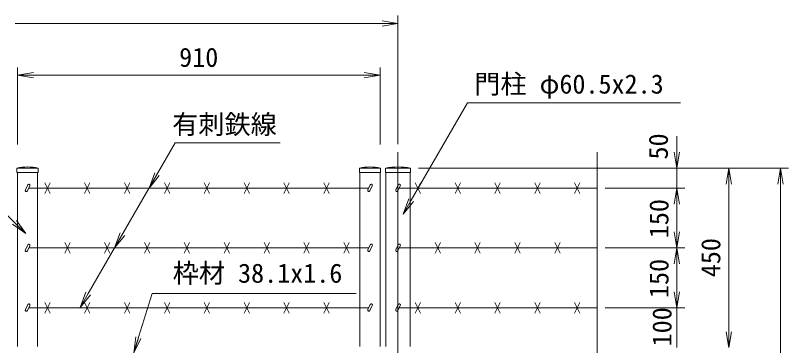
# Model space of a CAD drawing. Units: millimetres, scale not verified. Extents: x -4200 to 4200, y -2970 to 2970.
# Drawn here: x -2504 to -564, y 717 to 1544 of the extents above; entities that cross this region are included whole.
import ezdxf
from ezdxf.enums import TextEntityAlignment as Align

# ---------------------------------------------------------------- set-up
doc = ezdxf.new("R2010")
doc.units = ezdxf.units.MM
doc.header["$LTSCALE"] = 20
doc.linetypes.add('USER1', pattern=[50.8, 31.75, -6.35, 6.35, -6.35])
for name, color, linetype, lineweight in [('0-2_D-BMK', 2, 'USER1', 13), ('0-3_D-STR1', 1, 'Continuous', 18), ('0-6_D-STR3', 3, 'Continuous', 13), ('0-7_D-STR-DIM', 7, 'Continuous', 9), ('0-8_0', 7, 'Continuous', 9), ('0-9_D-STR-TXT', 7, 'Continuous', 9)]:
    doc.layers.add(name, color=color, linetype=linetype, lineweight=lineweight)
doc.styles.add('ＭＳ ゴシック', font='')
doc.styles.get('ＭＳ ゴシック').set_extended_font_data('MS Gothic')

# ---------------------------------------------------------------- blocks, each defined once
blk = doc.blocks.new('_Open')
at = {"layer": '0-8_0'}
blk.add_line((-20, 3.33), (0, 0), dxfattribs=at)
blk.add_lwpolyline([(-20, -3.33), (0, 0), (-20, 0)], dxfattribs=at)
blk = doc.blocks.new('MLeader6')
at = {"layer": '0-7_D-STR-DIM'}
blk.add_line((-2501.78, 1030.15), (-2478.21, 997.16), dxfattribs=at)
for points in [[(-2506.49, 1025.44), (-2731.16, 1250.11), (-3253.23, 1250.11), (-3260.43, 1250.11)], [(-2511.21, 1020.73), (-2478.21, 997.16), (-2506.49, 1025.44)]]:
    blk.add_lwpolyline(points, dxfattribs=at)
blk = doc.blocks.new('MLeader7')
at = {"layer": '0-8_0'}
blk.add_line((-1505.31, 1077.62), (-1531.08, 1046.31), dxfattribs=at)
for points in [[(-1511.08, 1080.95), (-1369.94, 1325.42), (-842.86, 1325.42), (-835.66, 1325.42)], [(-1516.85, 1084.28), (-1531.08, 1046.31), (-1511.08, 1080.95)]]:
    blk.add_lwpolyline(points, dxfattribs=at)
blk = doc.blocks.new('MLeader12')
at = {"layer": '0-7_D-STR-DIM'}
blk.add_line((-2315.87, 843.48), (-2341.64, 812.17), dxfattribs=at)
for points in [[(-2321.64, 846.81), (-2103.31, 1224.98), (-1847.1, 1224.98), (-1839.9, 1224.98)], [(-2327.42, 850.14), (-2341.64, 812.17), (-2321.64, 846.81)]]:
    blk.add_lwpolyline(points, dxfattribs=at)

msp = doc.modelspace()

# ---------------------------------------------------------------- linework, layer by layer
at = {"layer": '0-2_D-BMK'}
msp.add_line((-1544.32, 1201.52), (-1544.32, -518.63), dxfattribs=at)
at = {"layer": '0-3_D-STR1'}
for p, q in [((-2447.07, 1161.37), (-2500.27, 1161.37)), ((-2500.27, 1150.37), (-2500.27, 1161.37)), ((-2447.07, 1150.37), (-2500.27, 1150.37)), ((-2499.07, 1150.37), (-2499.07, 714.37)), ((-2448.27, 1150.37), (-2448.27, 714.37)), ((-2447.07, 1150.37), (-2447.07, 1161.37)), ((-1641.07, 1161.37), (-1587.87, 1161.37)), ((-1641.07, 1150.37), (-1641.07, 1161.37)), ((-1641.07, 1150.37), (-1587.87, 1150.37)), ((-1639.87, 1150.37), (-1639.87, 714.37)), ((-1589.07, 1150.37), (-1589.07, 714.37)), ((-1587.87, 1150.37), (-1587.87, 1161.37)), ((-1512.87, 1161.37), (-1575.77, 1161.37)), ((-1575.77, 1161.37), (-1575.77, 1150.37)), ((-1512.87, 1150.37), (-1575.77, 1150.37)), ((-1574.57, 1150.37), (-1574.57, 714.37)), ((-1514.07, 1150.37), (-1514.07, 714.37)), ((-1512.87, 1150.37), (-1512.87, 1161.37))]:
    msp.add_line(p, q, dxfattribs=at)
for centre, radius, start, end in [((-2473.67, 1044.94), 119.43, 77.13052, 102.86948), ((-1614.47, 1044.94), 119.43, 77.13052, 102.86948), ((-1544.32, 998.02), 166.35, 79.10214, 100.89786)]:
    msp.add_arc(centre, radius, start, end, dxfattribs=at)
at = {"layer": '0-6_D-STR3'}
for p, q in [((-2473.24, 1119.4), (-2479.19, 1106.64)), ((-2467.8, 1116.86), (-2473.75, 1104.1)), ((-1617.78, 1111.37), (-2470.36, 1111.37)), ((-2430.38, 1124.78), (-2416.96, 1097.95)), ((-2430.38, 1097.95), (-2416.96, 1124.78)), ((-2330.38, 1124.78), (-2316.96, 1097.95)), ((-2330.38, 1097.95), (-2316.96, 1124.78)), ((-2230.38, 1124.78), (-2216.96, 1097.95)), ((-2230.38, 1097.95), (-2216.96, 1124.78)), ((-2130.38, 1124.78), (-2116.96, 1097.95)), ((-2130.38, 1097.95), (-2116.96, 1124.78)), ((-2030.38, 1124.78), (-2016.96, 1097.95)), ((-2030.38, 1097.95), (-2016.96, 1124.78)), ((-1930.38, 1124.78), (-1916.96, 1097.95)), ((-1930.38, 1097.95), (-1916.96, 1124.78)), ((-1830.38, 1124.78), (-1816.96, 1097.95)), ((-1830.38, 1097.95), (-1816.96, 1124.78)), ((-1730.38, 1124.78), (-1716.96, 1097.95)), ((-1730.38, 1097.95), (-1716.96, 1124.78)), ((-1614.04, 1119.4), (-1619.99, 1106.64)), ((-1608.6, 1116.86), (-1614.55, 1104.1)), ((-1543.89, 1119.4), (-1549.84, 1106.64)), ((-1538.45, 1116.86), (-1544.4, 1104.1)), ((-1044.32, 1111.37), (-1541.01, 1111.37)), ((-1501.03, 1124.78), (-1487.61, 1097.95)), ((-1501.03, 1097.95), (-1487.61, 1124.78)), ((-1401.03, 1124.78), (-1387.61, 1097.95)), ((-1401.03, 1097.95), (-1387.61, 1124.78)), ((-1301.03, 1124.78), (-1287.61, 1097.95)), ((-1301.03, 1097.95), (-1287.61, 1124.78)), ((-1201.03, 1124.78), (-1187.61, 1097.95)), ((-1201.03, 1097.95), (-1187.61, 1124.78)), ((-1101.03, 1124.78), (-1087.61, 1097.95)), ((-1101.03, 1097.95), (-1087.61, 1124.78)), ((-2380.38, 974.78), (-2366.96, 947.95)), ((-2380.38, 947.95), (-2366.96, 974.78)), ((-2280.38, 974.78), (-2266.96, 947.95)), ((-2280.38, 947.95), (-2266.96, 974.78)), ((-2180.38, 974.78), (-2166.96, 947.95)), ((-2180.38, 947.95), (-2166.96, 974.78)), ((-2080.38, 974.78), (-2066.96, 947.95)), ((-2080.38, 947.95), (-2066.96, 974.78)), ((-1980.38, 974.78), (-1966.96, 947.95)), ((-1980.38, 947.95), (-1966.96, 974.78)), ((-1880.38, 974.78), (-1866.96, 947.95)), ((-1880.38, 947.95), (-1866.96, 974.78)), ((-1780.38, 974.78), (-1766.96, 947.95)), ((-1780.38, 947.95), (-1766.96, 974.78)), ((-1680.38, 974.78), (-1666.96, 947.95)), ((-1680.38, 947.95), (-1666.96, 974.78)), ((-1451.03, 974.78), (-1437.61, 947.95)), ((-1451.03, 947.95), (-1437.61, 974.78)), ((-1351.03, 974.78), (-1337.61, 947.95)), ((-1351.03, 947.95), (-1337.61, 974.78)), ((-1251.03, 974.78), (-1237.61, 947.95)), ((-1251.03, 947.95), (-1237.61, 974.78)), ((-1151.03, 974.78), (-1137.61, 947.95)), ((-1151.03, 947.95), (-1137.61, 974.78)), ((-2473.24, 969.4), (-2479.19, 956.64)), ((-2467.8, 966.86), (-2473.75, 954.1)), ((-1617.78, 961.37), (-2470.36, 961.37)), ((-1614.04, 969.4), (-1619.99, 956.64)), ((-1608.6, 966.86), (-1614.55, 954.1)), ((-1543.89, 969.4), (-1549.84, 956.64)), ((-1538.45, 966.86), (-1544.4, 954.1)), ((-1044.32, 961.37), (-1541.01, 961.37)), ((-2473.24, 819.4), (-2479.19, 806.64)), ((-2467.8, 816.86), (-2473.75, 804.1)), ((-2430.38, 824.78), (-2416.96, 797.95)), ((-2430.38, 797.95), (-2416.96, 824.78)), ((-2330.38, 824.78), (-2316.96, 797.95)), ((-2330.38, 797.95), (-2316.96, 824.78)), ((-2230.38, 824.78), (-2216.96, 797.95)), ((-2230.38, 797.95), (-2216.96, 824.78)), ((-2130.38, 824.78), (-2116.96, 797.95)), ((-2130.38, 797.95), (-2116.96, 824.78)), ((-2030.38, 824.78), (-2016.96, 797.95)), ((-2030.38, 797.95), (-2016.96, 824.78)), ((-1930.38, 824.78), (-1916.96, 797.95)), ((-1930.38, 797.95), (-1916.96, 824.78)), ((-1830.38, 824.78), (-1816.96, 797.95)), ((-1830.38, 797.95), (-1816.96, 824.78)), ((-1730.38, 824.78), (-1716.96, 797.95)), ((-1730.38, 797.95), (-1716.96, 824.78)), ((-1614.04, 819.4), (-1619.99, 806.64)), ((-1608.6, 816.86), (-1614.55, 804.1)), ((-1543.89, 819.4), (-1549.84, 806.64)), ((-1538.45, 816.86), (-1544.4, 804.1)), ((-1501.03, 824.78), (-1487.61, 797.95)), ((-1501.03, 797.95), (-1487.61, 824.78)), ((-1401.03, 824.78), (-1387.61, 797.95)), ((-1401.03, 797.95), (-1387.61, 824.78)), ((-1301.03, 824.78), (-1287.61, 797.95)), ((-1301.03, 797.95), (-1287.61, 824.78)), ((-1201.03, 824.78), (-1187.61, 797.95)), ((-1201.03, 797.95), (-1187.61, 824.78)), ((-1101.03, 824.78), (-1087.61, 797.95)), ((-1101.03, 797.95), (-1087.61, 824.78)), ((-1617.78, 811.37), (-2470.36, 811.37)), ((-1044.32, 811.37), (-1541.01, 811.37))]:
    msp.add_line(p, q, dxfattribs=at)
for centre, start, end in [((-2476.47, 1105.37), 154.99707, 334.99524), ((-2470.52, 1118.13), 334.99524, 154.99707), ((-1617.27, 1105.37), 154.99707, 334.99524), ((-1611.32, 1118.13), 334.99524, 154.99707), ((-1547.12, 1105.37), 154.99707, 334.99524), ((-1541.17, 1118.13), 334.99524, 154.99707), ((-2470.52, 968.13), 334.99524, 154.99707), ((-1611.32, 968.13), 334.99524, 154.99707), ((-1541.17, 968.13), 334.99524, 154.99707), ((-2476.47, 955.37), 154.99707, 334.99524), ((-1617.27, 955.37), 154.99707, 334.99524), ((-1547.12, 955.37), 154.99707, 334.99524), ((-2470.52, 818.13), 334.99524, 154.99707), ((-1611.32, 818.13), 334.99524, 154.99707), ((-1541.17, 818.13), 334.99524, 154.99707), ((-2476.47, 805.37), 154.99707, 334.99524), ((-1617.27, 805.37), 154.99707, 334.99524), ((-1547.12, 805.37), 154.99707, 334.99524)]:
    msp.add_arc(centre, 3, start, end, dxfattribs=at)
at = {"layer": '0-7_D-STR-DIM'}
for p, q in [((-1544.32, 1221.52), (-1544.32, 1544.03)), ((-2504.32, 1524.03), (-1584.32, 1524.03)), ((-2499.07, 1220.81), (-2499.07, 1414.03)), ((-1589.07, 1220.81), (-1589.07, 1414.03)), ((-2459.07, 1394.03), (-1629.07, 1394.03)), ((-844.32, 1201.37), (-844.32, 1241.37)), ((-1044.32, 1201.52), (-1044.32, 215.59)), ((-1492.87, 1161.37), (-824.32, 1161.37)), ((-1492.87, 1161.37), (-694.32, 1161.37)), ((-1472.87, 1161.37), (-564.32, 1161.37)), ((-844.32, 1111.37), (-844.32, 1161.37)), ((-1024.32, 1111.37), (-824.32, 1111.37)), ((-1024.32, 1111.37), (-824.32, 1111.37)), ((-714.32, 751.37), (-714.32, 1121.37)), ((-584.32, 1121.37), (-584.32, -448.63)), ((-844.32, 1001.37), (-844.32, 1071.37)), ((-844.32, 1071.37), (-844.32, 1031.37)), ((-1024.32, 961.37), (-824.32, 961.37)), ((-1024.32, 961.37), (-824.32, 961.37)), ((-844.32, 851.37), (-844.32, 921.37)), ((-844.32, 851.37), (-844.32, 891.37)), ((-1024.32, 811.37), (-824.32, 811.37)), ((-1004.32, 811.37), (-824.32, 811.37)), ((-844.32, 711.37), (-844.32, 811.37))]:
    msp.add_line(p, q, dxfattribs=at)
at = {"layer": '0-9_D-STR-TXT'}
msp.add_lwpolyline([(-1649.26, 847.04), (-2161.32, 847.04), (-2206.68, 700.08)], dxfattribs=at)

# ---------------------------------------------------------------- block references
at = {"layer": '0-7_D-STR-DIM', "xscale": 2, "yscale": 2}
for p in [(-1544.32, 1524.03), (-1589.07, 1394.03)]:
    msp.add_blockref('_Open', p, dxfattribs=at)
for p, rotation in [((-2499.07, 1394.03), 180), ((-844.32, 1161.37), 270), ((-2168.9, 1111.37), 240), ((-714.32, 1161.37), 90), ((-584.32, 1161.37), 90), ((-844.32, 1111.37), 90), ((-844.32, 1111.37), 90), ((-2255.51, 961.37), 240), ((-844.32, 961.37), 270), ((-844.32, 961.37), 90), ((-844.32, 811.37), 270), ((-844.32, 811.37), 270), ((-714.32, 711.37), 270)]:
    msp.add_blockref('_Open', p, dxfattribs=dict(at, rotation=rotation))
at = {"layer": '0-7_D-STR-DIM'}
for name in ['MLeader6', 'MLeader12']:
    msp.add_blockref(name, (0, 0), dxfattribs=at)
at = {"layer": '0-8_0'}
msp.add_blockref('MLeader7', (0, 0), dxfattribs=at)
at = {"layer": '0-9_D-STR-TXT', "xscale": 2, "yscale": 2, "rotation": 252.84683}
msp.add_blockref('_Open', (-2207.27, 698.17), dxfattribs=at)

# ---------------------------------------------------------------- texts
at = {"layer": '0-7_D-STR-DIM', "style": 'ＭＳ ゴシック'}
msp.add_text('910', height=48.09, dxfattribs=at).set_placement((-2093.2, 1400.78), align=Align.BOTTOM_LEFT)
for s, p in [('50', (-852.63, 1183.01)), ('150', (-851.07, 985.72)), ('450', (-721.07, 887.87)), ('150', (-851.07, 835.72)), ('100', (-843.56, 714.53))]:
    msp.add_text(s, height=48.09, rotation=90, dxfattribs=at).set_placement(p, align=Align.BOTTOM_LEFT)
at = {"layer": '0-9_D-STR-TXT', "style": 'ＭＳ ゴシック'}
for s, p in [('門柱 φ60.5x2.3', (-1352.89, 1333.79)), ('有刺鉄線', (-2110.67, 1232.65)), ('枠材 38.1x1.6', (-2109.38, 859.63))]:
    msp.add_text(s, height=48.09, dxfattribs=at).set_placement(p, align=Align.BOTTOM_LEFT)

doc.saveas('drawing.dxf')
